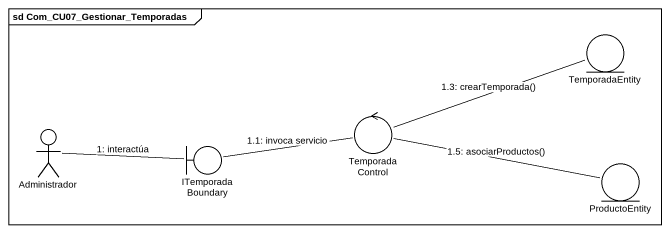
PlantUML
@startuml
mainframe sd Com_CU07_Gestionar_Temporadas
entity TemporadaEntity
actor Administrador
control TemporadaControl
boundary ITemporadaBoundary
entity ProductoEntity
Administrador -right- ITemporadaBoundary : 1: interactúa
TemporadaControl -right- TemporadaEntity : 1.3: crearTemporada()
TemporadaControl -right- ProductoEntity : 1.5: asociarProductos()
ITemporadaBoundary -right- TemporadaControl : 1.1: invoca servicio
@enduml
